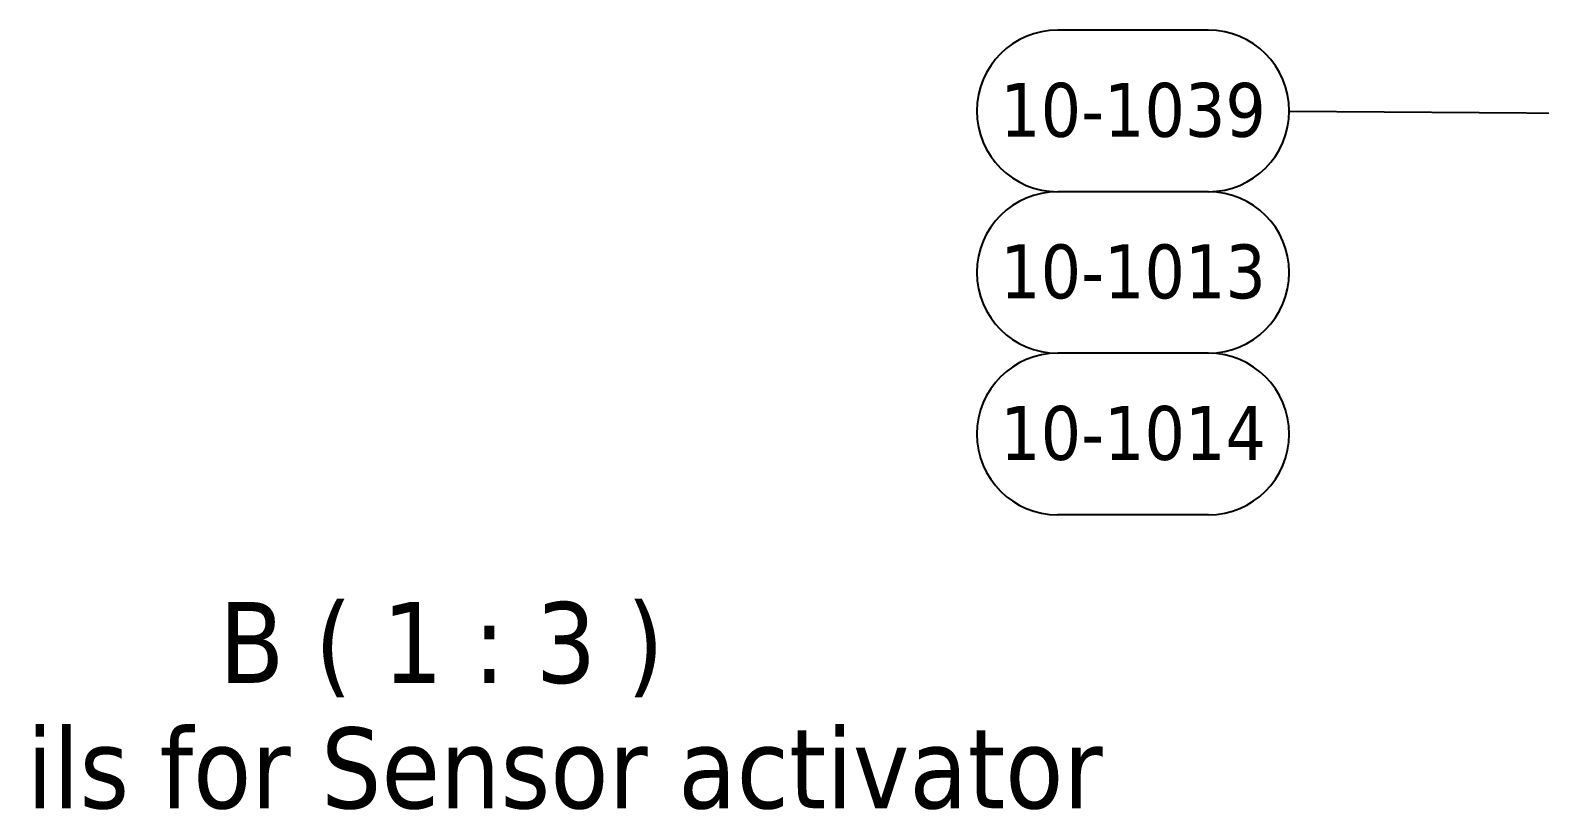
# Model space of a CAD drawing. Header units: millimetres. Extents: x -1346 to 2520, y -2365 to 1874.
# Drawn here: x 695 to 1283, y 431 to 735 of the extents above; entities that cross this region are included whole.
import ezdxf

# ---------------------------------------------------------------- set-up
doc = ezdxf.new("R2010")
doc.units = ezdxf.units.MM
doc.header["$LTSCALE"] = 6
doc.layers.add('Symbol (ISO)', color=7, linetype='Continuous', lineweight=25)
doc.styles.add('Label Text (ISO)', font='tahoma.ttf')
doc.styles.add('Note Text (ISO)', font='tahoma.ttf')

# ---------------------------------------------------------------- blocks, each defined once
blk = doc.blocks.new('Balloon20')
at = {"layer": 'Symbol (ISO)'}
for p, q in [((192.352, 122.462), (182.565, 122.462)), ((240.184, 116.859), (197.599, 117.173)), ((240.188, 117.359), (240.181, 116.359)), ((240.181, 116.359), (242.684, 116.841)), ((240.184, 116.859), (242.684, 116.841)), ((242.684, 116.841), (240.188, 117.359)), ((192.352, 111.962), (182.565, 111.962)), ((192.352, 111.962), (182.565, 111.962)), ((192.352, 101.462), (182.565, 101.462)), ((192.352, 101.462), (182.566, 101.462)), ((192.352, 90.962), (182.566, 90.962))]:
    blk.add_line(p, q, dxfattribs=at)
at = {"layer": 'Symbol (ISO)', "flags": 128}
blk.add_lwpolyline([(240.181, 116.359), (242.684, 116.841), (240.188, 117.359), (240.181, 116.359)], dxfattribs=at)
at = {"layer": 'Symbol (ISO)'}
for centre, start, end in [((182.565, 117.212), 90, 270), ((192.352, 117.212), 270, 90), ((182.565, 106.712), 90, 270), ((192.352, 106.712), 270, 90), ((182.566, 96.212), 90, 270), ((192.352, 96.212), 270, 90)]:
    blk.add_arc(centre, 5.25, start, end, dxfattribs=at)
blk.add_solid([(240.181, 116.359), (242.684, 116.841), (240.188, 117.359), (240.181, 116.359)], dxfattribs=at)
at = {"layer": 'Symbol (ISO)', "char_height": 3.5, "attachment_point": 5, "style": 'Note Text (ISO)'}
for s, insert in [('10-1039', (187.459, 117.249)), ('10-1013', (187.459, 106.749)), ('10-1014', (187.459, 96.249))]:
    blk.add_mtext(s, dxfattribs=dict(at, insert=insert))

msp = doc.modelspace()

# ---------------------------------------------------------------- block references
at = {"layer": 'Symbol (ISO)', "xscale": 6, "yscale": 6, "zscale": 6}
msp.add_blockref('Balloon20', (0, 0), dxfattribs=at)

# ---------------------------------------------------------------- texts
at = {"layer": 'Symbol (ISO)', "char_height": 31.5, "attachment_point": 7, "style": 'Label Text (ISO)'}
for s, insert in [('B ( 1 : 3 )', (768.6, 474.52)), ('Details for Sensor activator', (604.74, 430.7))]:
    msp.add_mtext(s, dxfattribs=dict(at, insert=insert))

doc.saveas('drawing.dxf')
